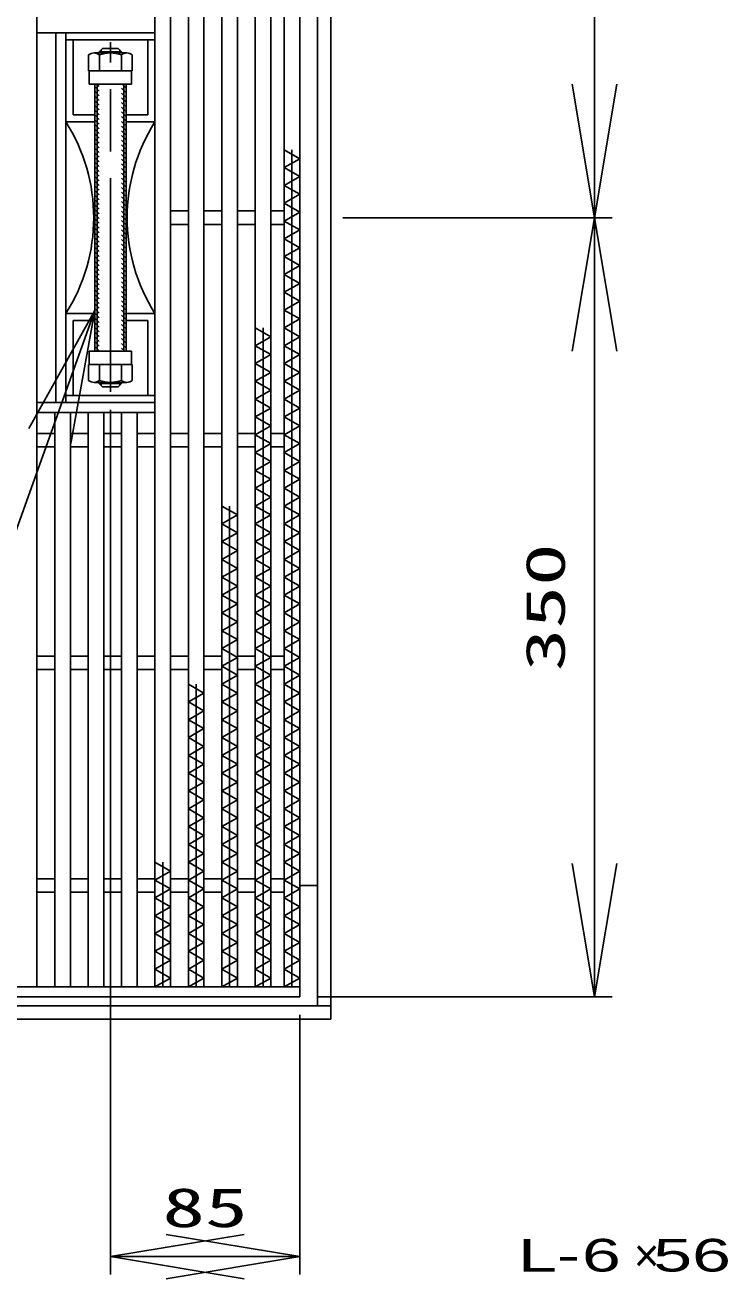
# Model space of a CAD drawing. Units: millimetres at full size, sheet at 1:8. Extents: x -1456 to 1389, y -1026 to 839.
# Drawn here: x -509 to -194, y -358 to 205 of the extents above; entities that cross this region are included whole.
import ezdxf
from ezdxf.enums import TextEntityAlignment as Align

# ---------------------------------------------------------------- set-up
doc = ezdxf.new("R2010")
doc.units = ezdxf.units.MM
doc.header["$LTSCALE"] = 8
doc.linetypes.add('CHAIN', pattern=[18.5, 12, -1.5, 3.5, -1.5])
doc.linetypes.add('DASHED', pattern=[7.5, 6, -1.5])
for name, color, linetype, lineweight in [('16', 3, 'Continuous', 25), ('17', 2, 'Continuous', 25), ('19', 6, 'Continuous', 25), ('22', 4, 'Continuous', 25)]:
    doc.layers.add(name, color=color, linetype=linetype, lineweight=lineweight)
doc.styles.add('ベクトル', font='')
doc.styles.add('ＭＳ ゴシック', font='')
doc.styles.get('ベクトル').set_extended_font_data('ベクトル')
doc.styles.get('ＭＳ ゴシック').set_extended_font_data('MS Gothic')

# ---------------------------------------------------------------- blocks, each defined once
blk = doc.blocks.new('open_arrow')
at = {"color": 0, "linetype": 'Continuous', "lineweight": -2}
blk.add_lwpolyline([(7.5, 1.25), (0, 0), (7.5, -1.25)], dxfattribs=at)

msp = doc.modelspace()

# ---------------------------------------------------------------- hatches: boundary and pattern name
at = {"layer": '17', "lineweight": 13}
h = msp.add_hatch(dxfattribs=at)
h.set_pattern_fill('USER', style=0, pattern_type=2)
h.set_pattern_definition([(135, (-100.525, 171.119), (-1.06066, -1.06066), [])])
h.paths.add_polyline_path([(-478, 58.5), (-478, 178.5), (-476, 178.5), (-476, 58.5)])
h = msp.add_hatch(dxfattribs=at)
h.set_pattern_fill('USER', style=0, pattern_type=2)
h.set_pattern_definition([(135, (-93.525, 171.119), (-1.06066, -1.06066), [])])
h.paths.add_polyline_path([(-466, 58.5), (-466, 178.5), (-464, 178.5), (-464, 58.5)])

# ---------------------------------------------------------------- linework, layer by layer
at = {"layer": '16'}
for p, q in [((-504, -227), (-504, 464)), ((-451, -227), (-451, 464)), ((-444, -227), (-444, 464)), ((-436, -227), (-436, 464)), ((-429, -227), (-429, 464)), ((-421, -227), (-421, 464)), ((-414, -227), (-414, 464)), ((-406, -227), (-406, 464)), ((-399, -227), (-399, 464)), ((-393, -227), (-393, 464)), ((-386, -227), (-386, 464)), ((-451, 71.5), (-451, 165.5)), ((-386, 145), (-393, 149)), ((-389.5, -227), (-389.5, 149)), ((-393, 141), (-386, 145)), ((-386, 137), (-393, 141)), ((-393, 133), (-386, 137)), ((-386, 129), (-393, 133)), ((-393, 125), (-386, 129)), ((-386, 121), (-393, 125)), ((-444, 121.5), (-436, 121.5)), ((-429, 121.5), (-421, 121.5)), ((-414, 121.5), (-406, 121.5)), ((-399, 121.5), (-393, 121.5)), ((-393, 117), (-386, 121)), ((-444, 115.5), (-436, 115.5)), ((-429, 115.5), (-421, 115.5)), ((-414, 115.5), (-406, 115.5)), ((-399, 115.5), (-393, 115.5)), ((-386, 113), (-393, 117)), ((-393, 109), (-386, 113)), ((-386, 105), (-393, 109)), ((-393, 101), (-386, 105)), ((-386, 97), (-393, 101)), ((-393, 93), (-386, 97)), ((-386, 89), (-393, 93)), ((-393, 85), (-386, 89)), ((-386, 81), (-393, 85)), ((-393, 77), (-386, 81)), ((-386, 73), (-393, 77)), ((-399, 65), (-406, 69)), ((-402.5, -227), (-402.5, 69)), ((-393, 69), (-386, 73)), ((-386, 65), (-393, 69)), ((-406, 61), (-399, 65)), ((-393, 61), (-386, 65)), ((-399, 57), (-406, 61)), ((-406, 53), (-399, 57)), ((-386, 57), (-393, 61)), ((-393, 53), (-386, 57)), ((-399, 49), (-406, 53)), ((-386, 49), (-393, 53)), ((-406, 45), (-399, 49)), ((-393, 45), (-386, 49)), ((-399, 41), (-406, 45)), ((-406, 37), (-399, 41)), ((-386, 41), (-393, 45)), ((-393, 37), (-386, 41)), ((-399, 33), (-406, 37)), ((-386, 33), (-393, 37)), ((-496, -227), (-496, 31)), ((-489, -227), (-489, 31)), ((-481, -227), (-481, 31)), ((-474, -227), (-474, 31)), ((-466, -227), (-466, 31)), ((-459, -227), (-459, 31)), ((-406, 29), (-399, 33)), ((-399, 25), (-406, 29)), ((-393, 29), (-386, 33)), ((-386, 25), (-393, 29)), ((-406, 21), (-399, 25)), ((-393, 21), (-386, 25)), ((-504, 21.5), (-496, 21.5)), ((-489, 21.5), (-481, 21.5)), ((-474, 21.5), (-466, 21.5)), ((-459, 21.5), (-451, 21.5)), ((-444, 21.5), (-436, 21.5)), ((-429, 21.5), (-421, 21.5)), ((-414, 21.5), (-406, 21.5)), ((-399, 17), (-406, 21)), ((-406, 13), (-399, 17)), ((-399, 21.5), (-393, 21.5)), ((-386, 17), (-393, 21)), ((-393, 13), (-386, 17)), ((-504, 15.5), (-496, 15.5)), ((-489, 15.5), (-481, 15.5)), ((-474, 15.5), (-466, 15.5)), ((-459, 15.5), (-451, 15.5)), ((-444, 15.5), (-436, 15.5)), ((-429, 15.5), (-421, 15.5)), ((-414, 15.5), (-406, 15.5)), ((-399, 9), (-406, 13)), ((-399, 15.5), (-393, 15.5)), ((-386, 9), (-393, 13)), ((-406, 5), (-399, 9)), ((-393, 5), (-386, 9)), ((-399, 1), (-406, 5)), ((-406, -3), (-399, 1)), ((-386, 1), (-393, 5)), ((-393, -3), (-386, 1)), ((-399, -7), (-406, -3)), ((-386, -7), (-393, -3)), ((-414, -15), (-421, -11)), ((-417.5, -227), (-417.5, -11)), ((-406, -11), (-399, -7)), ((-399, -15), (-406, -11)), ((-393, -11), (-386, -7)), ((-386, -15), (-393, -11)), ((-421, -19), (-414, -15)), ((-406, -19), (-399, -15)), ((-393, -19), (-386, -15)), ((-414, -23), (-421, -19)), ((-399, -23), (-406, -19)), ((-386, -23), (-393, -19)), ((-421, -27), (-414, -23)), ((-414, -31), (-421, -27)), ((-406, -27), (-399, -23)), ((-399, -31), (-406, -27)), ((-393, -27), (-386, -23)), ((-386, -31), (-393, -27)), ((-421, -35), (-414, -31)), ((-406, -35), (-399, -31)), ((-393, -35), (-386, -31)), ((-414, -39), (-421, -35)), ((-421, -43), (-414, -39)), ((-399, -39), (-406, -35)), ((-406, -43), (-399, -39)), ((-386, -39), (-393, -35)), ((-393, -43), (-386, -39)), ((-414, -47), (-421, -43)), ((-399, -47), (-406, -43)), ((-386, -47), (-393, -43)), ((-421, -51), (-414, -47)), ((-406, -51), (-399, -47)), ((-393, -51), (-386, -47)), ((-414, -55), (-421, -51)), ((-421, -59), (-414, -55)), ((-399, -55), (-406, -51)), ((-406, -59), (-399, -55)), ((-386, -55), (-393, -51)), ((-393, -59), (-386, -55)), ((-414, -63), (-421, -59)), ((-399, -63), (-406, -59)), ((-386, -63), (-393, -59)), ((-421, -67), (-414, -63)), ((-414, -71), (-421, -67)), ((-406, -67), (-399, -63)), ((-399, -71), (-406, -67)), ((-393, -67), (-386, -63)), ((-386, -71), (-393, -67)), ((-421, -75), (-414, -71)), ((-406, -75), (-399, -71)), ((-393, -75), (-386, -71)), ((-504, -78.5), (-496, -78.5)), ((-489, -78.5), (-481, -78.5)), ((-474, -78.5), (-466, -78.5)), ((-459, -78.5), (-451, -78.5)), ((-444, -78.5), (-436, -78.5)), ((-429, -78.5), (-421, -78.5)), ((-414, -79), (-421, -75)), ((-414, -78.5), (-406, -78.5)), ((-399, -79), (-406, -75)), ((-399, -78.5), (-393, -78.5)), ((-386, -79), (-393, -75)), ((-421, -83), (-414, -79)), ((-414, -87), (-421, -83)), ((-406, -83), (-399, -79)), ((-399, -87), (-406, -83)), ((-393, -83), (-386, -79)), ((-386, -87), (-393, -83)), ((-504, -84.5), (-496, -84.5)), ((-489, -84.5), (-481, -84.5)), ((-474, -84.5), (-466, -84.5)), ((-459, -84.5), (-451, -84.5)), ((-444, -84.5), (-436, -84.5)), ((-429, -84.5), (-421, -84.5)), ((-421, -91), (-414, -87)), ((-414, -84.5), (-406, -84.5)), ((-406, -91), (-399, -87)), ((-399, -84.5), (-393, -84.5)), ((-393, -91), (-386, -87)), ((-429, -95), (-436, -91)), ((-436, -99), (-429, -95)), ((-432.5, -227), (-432.5, -91)), ((-414, -95), (-421, -91)), ((-421, -99), (-414, -95)), ((-399, -95), (-406, -91)), ((-406, -99), (-399, -95)), ((-386, -95), (-393, -91)), ((-393, -99), (-386, -95)), ((-429, -103), (-436, -99)), ((-414, -103), (-421, -99)), ((-399, -103), (-406, -99)), ((-386, -103), (-393, -99)), ((-436, -107), (-429, -103)), ((-421, -107), (-414, -103)), ((-406, -107), (-399, -103)), ((-393, -107), (-386, -103)), ((-429, -111), (-436, -107)), ((-436, -115), (-429, -111)), ((-414, -111), (-421, -107)), ((-421, -115), (-414, -111)), ((-399, -111), (-406, -107)), ((-406, -115), (-399, -111)), ((-386, -111), (-393, -107)), ((-393, -115), (-386, -111)), ((-429, -119), (-436, -115)), ((-414, -119), (-421, -115)), ((-399, -119), (-406, -115)), ((-386, -119), (-393, -115)), ((-436, -123), (-429, -119)), ((-429, -127), (-436, -123)), ((-421, -123), (-414, -119)), ((-414, -127), (-421, -123)), ((-406, -123), (-399, -119)), ((-399, -127), (-406, -123)), ((-393, -123), (-386, -119)), ((-386, -127), (-393, -123)), ((-436, -131), (-429, -127)), ((-421, -131), (-414, -127)), ((-406, -131), (-399, -127)), ((-393, -131), (-386, -127)), ((-429, -135), (-436, -131)), ((-436, -139), (-429, -135)), ((-414, -135), (-421, -131)), ((-421, -139), (-414, -135)), ((-399, -135), (-406, -131)), ((-406, -139), (-399, -135)), ((-386, -135), (-393, -131)), ((-393, -139), (-386, -135)), ((-429, -143), (-436, -139)), ((-414, -143), (-421, -139)), ((-399, -143), (-406, -139)), ((-386, -143), (-393, -139)), ((-436, -147), (-429, -143)), ((-421, -147), (-414, -143)), ((-406, -147), (-399, -143)), ((-393, -147), (-386, -143)), ((-429, -151), (-436, -147)), ((-436, -155), (-429, -151)), ((-414, -151), (-421, -147)), ((-421, -155), (-414, -151)), ((-399, -151), (-406, -147)), ((-406, -155), (-399, -151)), ((-386, -151), (-393, -147)), ((-393, -155), (-386, -151)), ((-429, -159), (-436, -155)), ((-414, -159), (-421, -155)), ((-399, -159), (-406, -155)), ((-386, -159), (-393, -155)), ((-436, -163), (-429, -159)), ((-429, -167), (-436, -163)), ((-421, -163), (-414, -159)), ((-414, -167), (-421, -163)), ((-406, -163), (-399, -159)), ((-399, -167), (-406, -163)), ((-393, -163), (-386, -159)), ((-386, -167), (-393, -163)), ((-436, -171), (-429, -167)), ((-421, -171), (-414, -167)), ((-406, -171), (-399, -167)), ((-393, -171), (-386, -167)), ((-444, -175), (-451, -171)), ((-447.5, -227), (-447.5, -171)), ((-429, -175), (-436, -171)), ((-414, -175), (-421, -171)), ((-399, -175), (-406, -171)), ((-386, -175), (-393, -171)), ((-504, -178.5), (-496, -178.5)), ((-489, -178.5), (-481, -178.5)), ((-474, -178.5), (-466, -178.5)), ((-459, -178.5), (-451, -178.5)), ((-451, -179), (-444, -175)), ((-444, -183), (-451, -179)), ((-444, -178.5), (-436, -178.5)), ((-436, -179), (-429, -175)), ((-429, -183), (-436, -179)), ((-429, -178.5), (-421, -178.5)), ((-421, -179), (-414, -175)), ((-414, -183), (-421, -179)), ((-414, -178.5), (-406, -178.5)), ((-406, -179), (-399, -175)), ((-399, -183), (-406, -179)), ((-399, -178.5), (-393, -178.5)), ((-393, -179), (-386, -175)), ((-386, -183), (-393, -179)), ((-504, -184.5), (-496, -184.5)), ((-489, -184.5), (-481, -184.5)), ((-474, -184.5), (-466, -184.5)), ((-459, -184.5), (-451, -184.5)), ((-451, -187), (-444, -183)), ((-444, -184.5), (-436, -184.5)), ((-436, -187), (-429, -183)), ((-429, -184.5), (-421, -184.5)), ((-421, -187), (-414, -183)), ((-414, -184.5), (-406, -184.5)), ((-406, -187), (-399, -183)), ((-399, -184.5), (-393, -184.5)), ((-393, -187), (-386, -183)), ((-444, -191), (-451, -187)), ((-451, -195), (-444, -191)), ((-429, -191), (-436, -187)), ((-436, -195), (-429, -191)), ((-414, -191), (-421, -187)), ((-421, -195), (-414, -191)), ((-399, -191), (-406, -187)), ((-406, -195), (-399, -191)), ((-386, -191), (-393, -187)), ((-393, -195), (-386, -191)), ((-444, -199), (-451, -195)), ((-429, -199), (-436, -195)), ((-414, -199), (-421, -195)), ((-399, -199), (-406, -195)), ((-386, -199), (-393, -195)), ((-451, -203), (-444, -199)), ((-436, -203), (-429, -199)), ((-421, -203), (-414, -199)), ((-406, -203), (-399, -199)), ((-393, -203), (-386, -199)), ((-444, -207), (-451, -203)), ((-451, -211), (-444, -207)), ((-429, -207), (-436, -203)), ((-436, -211), (-429, -207)), ((-414, -207), (-421, -203)), ((-421, -211), (-414, -207)), ((-399, -207), (-406, -203)), ((-406, -211), (-399, -207)), ((-386, -207), (-393, -203)), ((-393, -211), (-386, -207)), ((-444, -215), (-451, -211)), ((-429, -215), (-436, -211)), ((-414, -215), (-421, -211)), ((-399, -215), (-406, -211)), ((-386, -215), (-393, -211)), ((-451, -219), (-444, -215)), ((-444, -223), (-451, -219)), ((-436, -219), (-429, -215)), ((-429, -223), (-436, -219)), ((-421, -219), (-414, -215)), ((-414, -223), (-421, -219)), ((-406, -219), (-399, -215)), ((-399, -223), (-406, -219)), ((-393, -219), (-386, -215)), ((-386, -223), (-393, -219)), ((-451, -227), (-444, -223)), ((-436, -227), (-429, -223)), ((-421, -227), (-414, -223)), ((-406, -227), (-399, -223)), ((-393, -227), (-386, -223)), ((-1081, -227), (-386, -227)), ((-511, -227), (-504, -227)), ((-496, -227), (-489, -227)), ((-481, -227), (-474, -227)), ((-466, -227), (-459, -227)), ((-451, -227), (-444, -227)), ((-436, -227), (-429, -227)), ((-421, -227), (-414, -227)), ((-406, -227), (-399, -227)), ((-393, -227), (-386, -227)), ((-386, -227), (-386, -231.5)), ((-386, -231.5), (-1081, -231.5))]:
    msp.add_line(p, q, dxfattribs=at)
at = {"layer": '17', "color": 3}
for p, q in [((-451, 201.5), (-504, 201.5)), ((-495.5, 201.5), (-495.5, 35.5)), ((-491, 201.5), (-491, 35.5)), ((-451, 198.3), (-491, 198.3)), ((-451, 161.5), (-451, 201.5)), ((-451, 35.5), (-451, 75.5)), ((-451, 35.5), (-504, 35.5)), ((-491, 38.7), (-451, 38.7)), ((-451, 31), (-504, 31))]:
    msp.add_line(p, q, dxfattribs=at)
at = {"layer": '17', "color": 3, "linetype": 'DASHED'}
for p, q in [((-487.8, 198.3), (-487.8, 164.7)), ((-454.2, 198.3), (-454.2, 164.7)), ((-487.8, 164.7), (-478, 164.7)), ((-464, 164.7), (-454.2, 164.7)), ((-491, 161.5), (-478, 161.5)), ((-464, 161.5), (-451, 161.5)), ((-491, 75.5), (-478, 75.5)), ((-464, 75.5), (-451, 75.5)), ((-487.8, 38.7), (-487.8, 72.3)), ((-487.8, 72.3), (-478, 72.3)), ((-464, 72.3), (-454.2, 72.3)), ((-454.2, 38.7), (-454.2, 72.3))]:
    msp.add_line(p, q, dxfattribs=at)
at = {"layer": '17', "color": 33, "linetype": 'CHAIN'}
msp.add_line((-471, 40.219), (-471, 197.382), dxfattribs=at)
at = {"layer": '17'}
for p, q in [((-480.815, 184.5), (-480.815, 191.596)), ((-478.361, 192.5), (-463.639, 192.5)), ((-476, 193), (-474.5, 194.5)), ((-476, 192.5), (-476, 193)), ((-476, 193), (-466, 193)), ((-475.907, 191.596), (-475.907, 184.5)), ((-475.188, 192.5), (-475.188, 193.812)), ((-474.5, 194.5), (-467.5, 194.5)), ((-466, 193), (-467.5, 194.5)), ((-466.812, 192.5), (-466.812, 193.812)), ((-466.093, 184.5), (-466.093, 191.596)), ((-466, 192.5), (-466, 193)), ((-461.185, 184.5), (-461.185, 191.596)), ((-480.815, 184.5), (-461.185, 184.5)), ((-480.5, 184.5), (-461.5, 184.5)), ((-480.5, 184.5), (-480.5, 178.5)), ((-461.5, 184.5), (-461.5, 178.5)), ((-480.5, 178.5), (-461.5, 178.5)), ((-477, 58.5), (-477, 178.5)), ((-465, 178.5), (-465, 58.5)), ((-480.5, 58.5), (-461.5, 58.5)), ((-480.5, 52.5), (-480.5, 58.5)), ((-461.5, 52.5), (-461.5, 58.5)), ((-480.815, 52.5), (-480.815, 45.404)), ((-480.815, 52.5), (-461.185, 52.5)), ((-480.5, 52.5), (-461.5, 52.5)), ((-475.907, 45.404), (-475.907, 52.5)), ((-466.093, 52.5), (-466.093, 45.404)), ((-461.185, 52.5), (-461.185, 45.404)), ((-478.361, 44.5), (-463.639, 44.5)), ((-476, 44.5), (-476, 44)), ((-476, 44), (-466, 44)), ((-476, 44), (-474.5, 42.5)), ((-475.188, 44.5), (-475.188, 43.188)), ((-474.5, 42.5), (-467.5, 42.5)), ((-466, 44), (-467.5, 42.5)), ((-466.812, 44.5), (-466.812, 43.188)), ((-466, 44.5), (-466, 44))]:
    msp.add_line(p, q, dxfattribs=at)
at = {"layer": '17', "color": 7}
for p, q in [((-478, 58.5), (-478, 178.5)), ((-464, 178.5), (-464, 58.5))]:
    msp.add_line(p, q, dxfattribs=at)
at = {"layer": '17'}
for centre, radius, start, end in [((-478.361, 188.716), 3.784, 49.5701, 130.4299), ((-471, 178.721), 13.779, 69.13594, 110.86406), ((-463.639, 188.716), 3.784, 49.5701, 130.4299), ((-478.361, 48.284), 3.784, 229.5701, 310.4299), ((-471, 58.279), 13.779, 249.13594, 290.86406), ((-463.639, 48.284), 3.784, 229.5701, 310.4299)]:
    msp.add_arc(centre, radius, start, end, dxfattribs=at)
at = {"layer": '17', "color": 3}
for centre, start, end in [((-558.71, 118.5), 327.58195, 32.41805), ((-383.29, 118.5), 147.58195, 212.41805)]:
    msp.add_arc(centre, 80.21, start, end, dxfattribs=at)
at = {"layer": '19'}
for p, q in [((-372, -241.5), (-372, 478.5)), ((-378, -235.5), (-378, 472.5)), ((-378, -181.5), (-386, -181.5)), ((-1095, -235.5), (-372, -235.5)), ((-1095, -241.5), (-372, -241.5))]:
    msp.add_line(p, q, dxfattribs=at)
at = {"layer": '22'}
for p, q in [((-253.708, 118.5), (-253.708, 468.5)), ((-366.701, 118.5), (-245.708, 118.5)), ((-366.701, 118.5), (-245.708, 118.5)), ((-253.708, -231.5), (-253.708, 118.5)), ((-471, 32.219), (-471, -356.147)), ((-378, -231.5), (-245.708, -231.5)), ((-386, -239.5), (-386, -356.147)), ((-471, -348.147), (-386, -348.147))]:
    msp.add_line(p, q, dxfattribs=at)
msp.add_lwpolyline([(-478, 76.867), (-624.881, -333.238), (-775.281, -333.238)], dxfattribs=at)

# ---------------------------------------------------------------- block references
at = {"layer": '22', "xscale": 8, "yscale": 8}
for p, rotation in [((-253.708, 118.5), 90), ((-253.708, 118.5), 270), ((-478, 76.867), 250.3), ((-253.708, -231.5), 90), ((-386, -348.147), 180)]:
    msp.add_blockref('open_arrow', p, dxfattribs=dict(at, rotation=rotation))
msp.add_blockref('open_arrow', (-471, -348.147), dxfattribs=at)

# ---------------------------------------------------------------- texts
at = {"layer": '22', "style": 'ＭＳ ゴシック', "width": 1.6}
msp.add_text('350', height=17.6, rotation=90, dxfattribs=at).set_placement((-261.708, -56.5), align=Align.BOTTOM_CENTER)
msp.add_text('85', height=17.6, dxfattribs=at).set_placement((-428.5, -340.147), align=Align.BOTTOM_CENTER)
at = {"layer": '22', "color": 2, "style": 'ベクトル', "width": 1.6}
for s, p in [('L-', (-288, -347.5)), (' 6 ', (-268, -347.5)), (' 56 ', (-236, -347.5))]:
    msp.add_text(s, height=14.66, dxfattribs=at).set_placement(p, align=Align.MIDDLE_LEFT)
at = {"layer": '22', "color": 2, "style": 'ベクトル'}
msp.add_text('×', height=14.66, dxfattribs=at).set_placement((-236, -347.5), align=Align.MIDDLE_LEFT)

doc.saveas('drawing.dxf')
